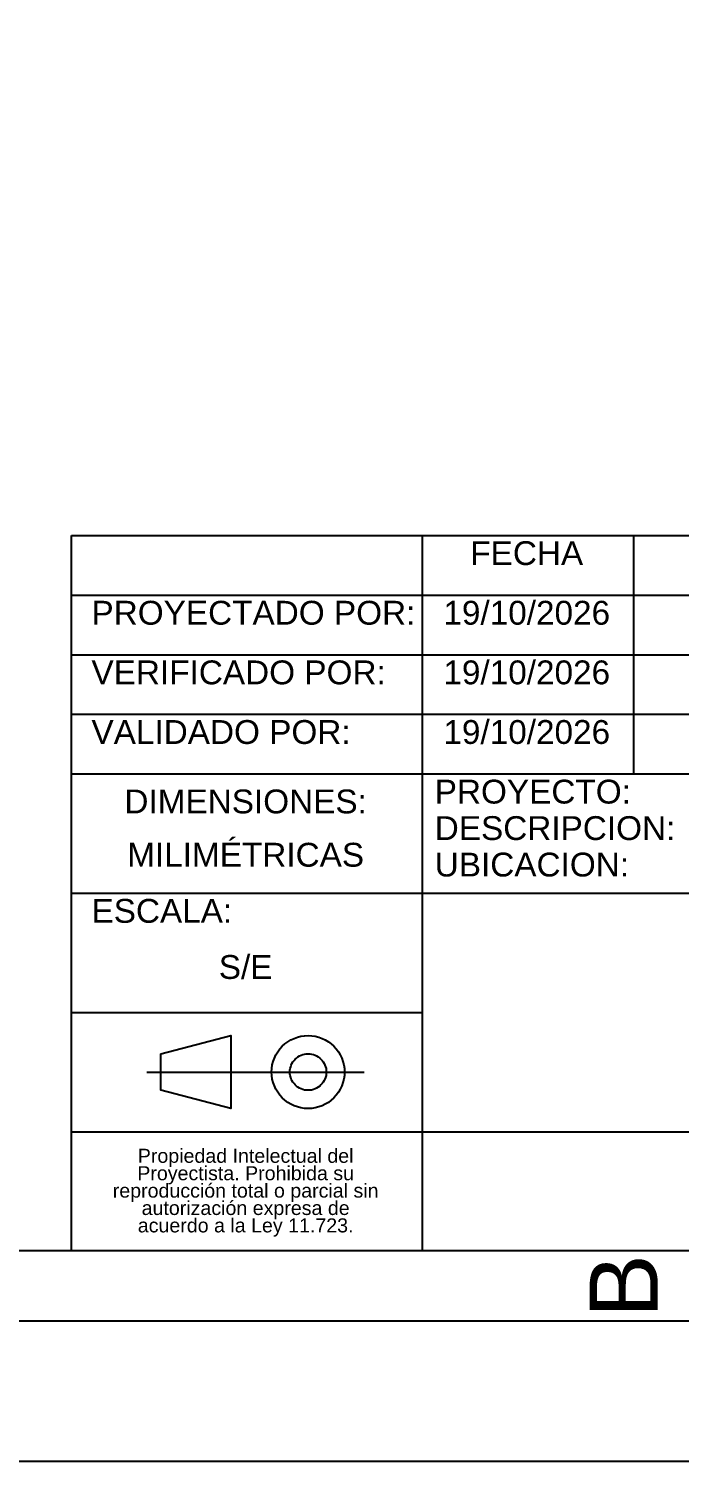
# Model space of a CAD drawing. Header units: millimetres. Extents: x 0 to 594, y 0 to 420.
# Drawn here: x 400.9 to 447.3, y 0 to 102.1 of the extents above; entities that cross this region are included whole.
import ezdxf
from ezdxf.enums import TextEntityAlignment as Align

# ---------------------------------------------------------------- set-up
doc = ezdxf.new("R2010")
doc.units = ezdxf.units.MM
doc.styles.add('ARIAL', font='arial.ttf')

msp = doc.modelspace()

# ---------------------------------------------------------------- linework, layer by layer
for p, q in [((429, 66), (429, 15)), ((444.07, 66), (444.07, 49)), ((404, 61.75), (468.89, 61.75)), ((404, 57.5), (468.89, 57.5)), ((404, 53.25), (468.89, 53.25)), ((404, 49), (579, 49)), ((404, 40.5), (429, 40.5)), ((429, 40.5), (524.03, 40.5)), ((404, 32), (429, 32)), ((409.36, 27.75), (424.86, 27.75)), ((404, 23.5), (429, 23.5)), ((429, 23.5), (524.03, 23.5))]:
    msp.add_line(p, q)
for points in [[(0, 420), (594, 420), (594, 0), (0, 0)], [(25, 410), (584, 410), (584, 10), (25, 10)], [(30, 405), (579, 405), (579, 15), (30, 15)], [(404, 66), (579, 66), (579, 15), (404, 15)], [(410.36, 29.05), (415.36, 30.35), (415.36, 25.15), (410.36, 26.45)], [(423.46, 27.75), (423.45, 27.5), (423.41, 27.24), (423.35, 27), (423.26, 26.76), (423.15, 26.52), (423.02, 26.31), (422.87, 26.1), (422.7, 25.91), (422.51, 25.74), (422.31, 25.59), (422.09, 25.46), (421.86, 25.35), (421.62, 25.26), (421.37, 25.2), (421.12, 25.16), (420.86, 25.15), (420.61, 25.16), (420.35, 25.2), (420.11, 25.26), (419.87, 25.35), (419.64, 25.46), (419.42, 25.59), (419.21, 25.74), (419.02, 25.91), (418.85, 26.1), (418.7, 26.31), (418.57, 26.52), (418.46, 26.76), (418.37, 27), (418.31, 27.24), (418.27, 27.5), (418.26, 27.75), (418.27, 28), (418.31, 28.26), (418.37, 28.5), (418.46, 28.74), (418.57, 28.98), (418.7, 29.19), (418.85, 29.4), (419.02, 29.59), (419.21, 29.76), (419.42, 29.91), (419.64, 30.04), (419.87, 30.15), (420.11, 30.24), (420.35, 30.3), (420.61, 30.34), (420.86, 30.35), (421.12, 30.34), (421.37, 30.3), (421.62, 30.24), (421.86, 30.15), (422.09, 30.04), (422.31, 29.91), (422.51, 29.76), (422.7, 29.59), (422.87, 29.4), (423.02, 29.19), (423.15, 28.98), (423.26, 28.74), (423.35, 28.5), (423.41, 28.26), (423.45, 28)], [(422.16, 27.75), (422.15, 27.62), (422.14, 27.5), (422.11, 27.37), (422.06, 27.25), (422.01, 27.14), (421.94, 27.03), (421.87, 26.93), (421.78, 26.83), (421.69, 26.75), (421.58, 26.67), (421.47, 26.6), (421.36, 26.55), (421.24, 26.51), (421.11, 26.47), (420.99, 26.46), (420.86, 26.45), (420.73, 26.46), (420.61, 26.47), (420.48, 26.51), (420.36, 26.55), (420.25, 26.6), (420.14, 26.67), (420.04, 26.75), (419.94, 26.83), (419.86, 26.93), (419.78, 27.03), (419.71, 27.14), (419.66, 27.25), (419.62, 27.37), (419.59, 27.5), (419.57, 27.62), (419.56, 27.75), (419.57, 27.88), (419.59, 28), (419.62, 28.13), (419.66, 28.25), (419.71, 28.36), (419.78, 28.47), (419.86, 28.57), (419.94, 28.67), (420.04, 28.75), (420.14, 28.83), (420.25, 28.9), (420.36, 28.95), (420.48, 28.99), (420.61, 29.03), (420.73, 29.04), (420.86, 29.05), (420.99, 29.04), (421.11, 29.03), (421.24, 28.99), (421.36, 28.95), (421.47, 28.9), (421.58, 28.83), (421.69, 28.75), (421.78, 28.67), (421.87, 28.57), (421.94, 28.47), (422.01, 28.36), (422.06, 28.25), (422.11, 28.13), (422.14, 28), (422.15, 27.88)]]:
    msp.add_lwpolyline(points, close=True)

# ---------------------------------------------------------------- texts
at = {"style": 'ARIAL'}
for s, p in [('FECHA', (436.45, 63.38)), ('19/10/2026', (436.45, 59.13)), ('19/10/2026', (436.45, 54.88)), ('19/10/2026', (436.45, 50.63)), ('DIMENSIONES:', (416.41, 45.68)), ('MILIMÉTRICAS', (416.41, 41.88)), ('S/E', (416.41, 33.88))]:
    msp.add_text(s, height=1.7, dxfattribs=at).set_placement(p, align=Align.BOTTOM_CENTER)
for s, p in [('PROYECTADO POR:', (405.42, 59.13)), ('VERIFICADO POR:', (405.42, 54.88)), ('VALIDADO POR:', (405.42, 50.63)), ('PROYECTO:', (429.89, 46.38)), ('DESCRIPCION:', (429.89, 43.78)), ('UBICACION:', (429.89, 41.18)), ('ESCALA:', (405.42, 37.88))]:
    msp.add_text(s, height=1.7, dxfattribs=at).set_placement(p, align=Align.BOTTOM_LEFT)
for s, p in [('Propiedad Intelectual del', (416.41, 21.78)), ('Proyectista. Prohibida su', (416.41, 20.54)), ('reproducción total o parcial sin', (416.41, 19.3)), ('autorización expresa de', (416.41, 18.06)), ('acuerdo a la Ley 11.723.', (416.41, 16.82))]:
    msp.add_text(s, height=1, dxfattribs=at).set_placement(p, align=Align.MIDDLE_CENTER)
msp.add_text('B', height=4.86, rotation=90, dxfattribs=at).set_placement((447.25, 12.5), align=Align.BOTTOM_CENTER)

doc.saveas('drawing.dxf')
